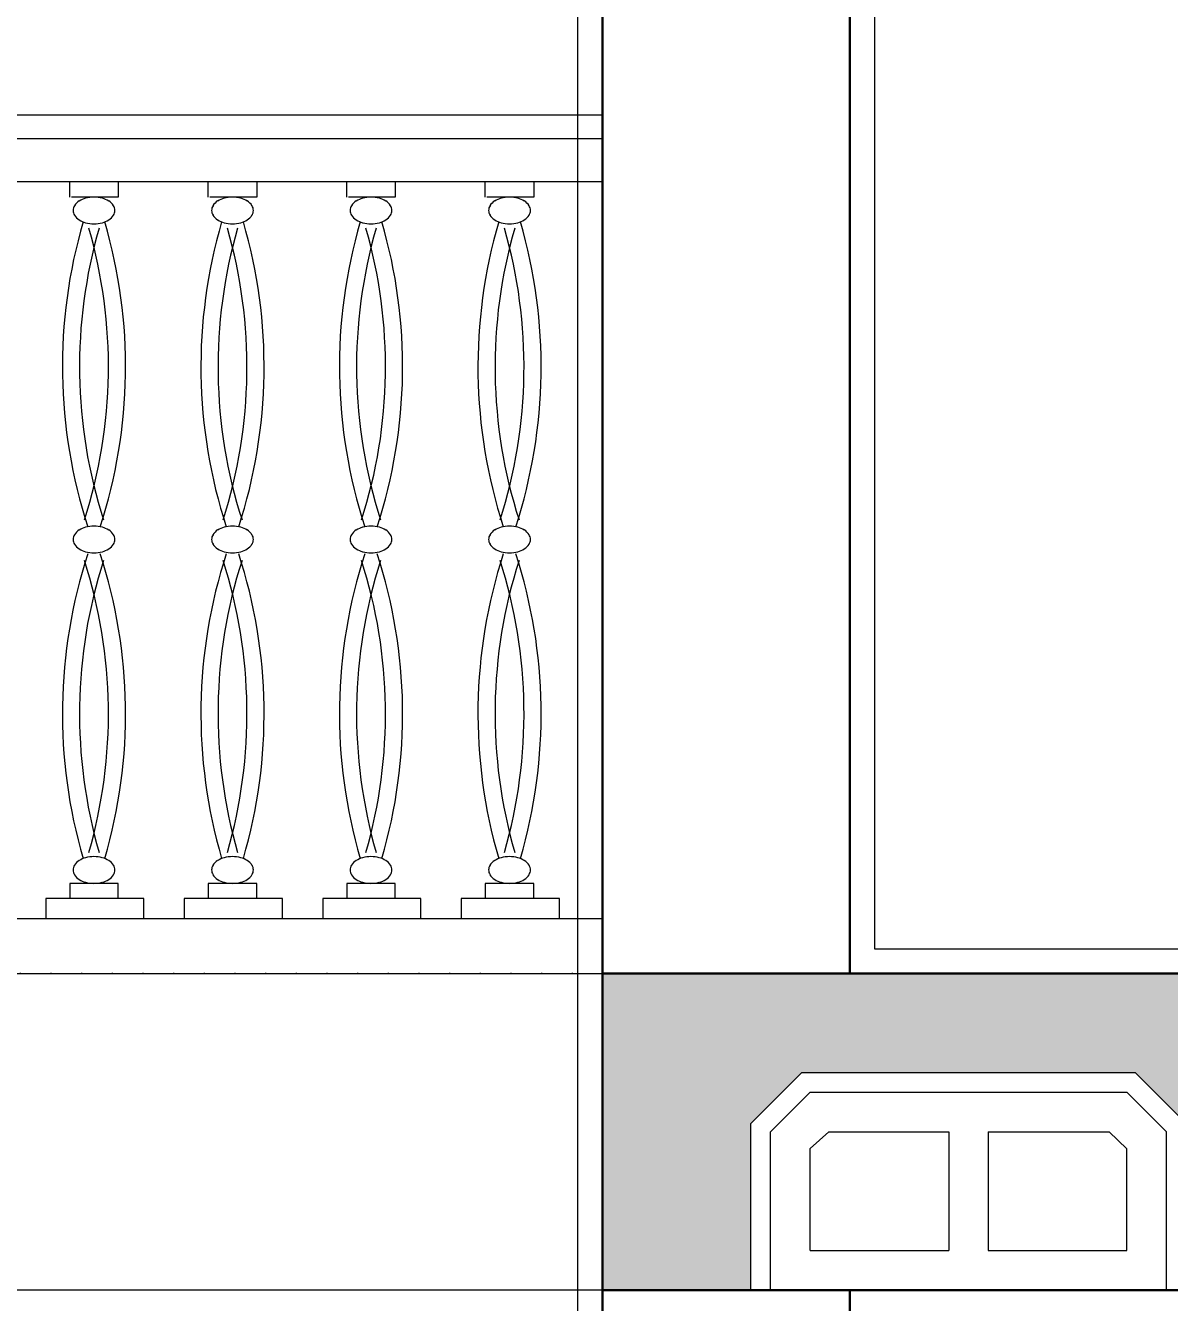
# Model space of a CAD drawing. Extents: x 775040 to 808375, y 4159409 to 4163651.
# Drawn here: x 791598.3 to 791713.9, y 4162345.3 to 4162474.4 of the extents above; entities that cross this region are included whole.
import ezdxf

# ---------------------------------------------------------------- set-up
doc = ezdxf.new("R2010")
doc.units = 0
doc.header["$MEASUREMENT"] = 0
doc.header["$PDMODE"] = 3
doc.linetypes.add('ACAD_ISO07W100', pattern=[3, 0, -3])
doc.linetypes.add('DUZ', pattern=[500, 500])
doc.layers.get('0').update_dxf_attribs({"linetype": 'DUZ'})
for name, color, linetype, lineweight in [('kapı', 3, 'Continuous', 9), ('Z_ duvar', 7, 'Continuous', 30), ('Z_asmolen', 53, 'Continuous', 9), ('Z_g2', 2, 'Continuous', 9), ('Z_g4', 4, 'Continuous', 15), ('Z_izdot', 42, 'ACAD_ISO07W100', 9), ('Z_iç ölçü dikey', 111, 'Continuous', 25), ('Z_kesit döşeme', 5, 'Continuous', 30), ('Z_kolon tarama', 171, 'Continuous', 5), ('Z_sıva', 241, 'Continuous', 5)]:
    doc.layers.add(name, color=color, linetype=linetype, lineweight=lineweight)
doc.styles.add('OLCUIC', font='ROMANS.SHX', dxfattribs={"width": 0.5})
doc.dimstyles.new('ölçü 50', dxfattribs={"dimtxt": 12.5, "dimasz": 7, "dimexe": 5.3, "dimexo": 5, "dimgap": 2.5, "dimtad": 1, "dimdec": 0, "dimzin": 9, "dimdsep": 46, "dimtxsty": 'OLCUIC', "dimblk1": 'ARCHTICK', "dimblk2": 'ARCHTICK', "dimsah": 1, "dimcen": 0, "dimdle": 5.5, "dimadec": 0, "dimazin": 0, "dimtfac": 1, "dimtdec": 0, "dimtix": 1, "dimtofl": 0, "dimtmove": 1, "dimatfit": 3, "dimldrblk": 'ARCHTICK', "dimfxl": 0, "dimtolj": 1, "dimtzin": 0, "dimarcsym": 0})

# ---------------------------------------------------------------- blocks, each defined once
blk = doc.blocks.new('asbnm')
at = {"layer": 'Z_asmolen'}
for p, q in [((44128.83, -2548.34), (44123.66, -2553.51)), ((44162.49, -2548.34), (44128.83, -2548.34)), ((44162.49, -2548.34), (44167.66, -2553.51)), ((44187.83, -2548.34), (44182.66, -2553.51)), ((44221.49, -2548.34), (44187.83, -2548.34)), ((44221.49, -2548.34), (44226.66, -2553.51)), ((44129.66, -2550.34), (44125.66, -2554.34)), ((44161.66, -2550.34), (44129.66, -2550.34)), ((44161.66, -2550.34), (44165.66, -2554.34)), ((44188.66, -2550.34), (44184.66, -2554.34)), ((44220.66, -2550.34), (44188.66, -2550.34)), ((44220.66, -2550.34), (44224.66, -2554.34)), ((44123.66, -2570.34), (44123.66, -2553.51)), ((44125.66, -2570.34), (44125.66, -2554.34)), ((44131.43, -2554.34), (44129.66, -2556.07)), ((44143.66, -2554.34), (44131.43, -2554.34)), ((44143.66, -2554.34), (44143.66, -2566.34)), ((44159.76, -2554.34), (44147.66, -2554.34)), ((44147.66, -2554.34), (44147.66, -2566.34)), ((44159.76, -2554.34), (44161.66, -2556.01)), ((44165.66, -2570.34), (44165.66, -2554.34)), ((44167.66, -2570.34), (44167.66, -2553.51)), ((44182.66, -2570.34), (44182.66, -2553.51)), ((44184.66, -2570.34), (44184.66, -2554.34)), ((44190.43, -2554.34), (44188.66, -2556.07)), ((44202.66, -2554.34), (44190.43, -2554.34)), ((44202.66, -2554.34), (44202.66, -2566.34)), ((44218.76, -2554.34), (44206.66, -2554.34)), ((44206.66, -2554.34), (44206.66, -2566.34)), ((44218.76, -2554.34), (44220.66, -2556.01)), ((44224.66, -2570.34), (44224.66, -2554.34)), ((44226.66, -2570.34), (44226.66, -2553.51)), ((44129.66, -2566.34), (44129.66, -2556.07)), ((44161.66, -2566.34), (44161.66, -2556.01)), ((44188.66, -2566.34), (44188.66, -2556.07)), ((44220.66, -2566.34), (44220.66, -2556.01)), ((44143.66, -2566.34), (44129.66, -2566.34)), ((44161.66, -2566.34), (44147.66, -2566.34)), ((44202.66, -2566.34), (44188.66, -2566.34)), ((44220.66, -2566.34), (44206.66, -2566.34)), ((44167.66, -2570.34), (44123.66, -2570.34)), ((44226.66, -2570.34), (44182.66, -2570.34))]:
    blk.add_line(p, q, dxfattribs=at)
blk = doc.blocks.new('_ARCHTICK')
at = {"color": 0, "linetype": 'ByBlock', "const_width": 0.15}
blk.add_lwpolyline([(-0.5, -0.5), (0.5, 0.5)], dxfattribs=at)
blk = doc.blocks.new('*D1163')
at = {"layer": 'Defpoints', "color": 0, "linetype": 'Continuous', "transparency": 16777216}
for p in [(791684.14, 4162693.58), (791735.34, 4162693.58), (791681.64, 4162378.58)]:
    blk.add_point(p, dxfattribs=at)
at = {"layer": 'Z_iç ölçü dikey', "color": 0, "linetype": 'Continuous', "lineweight": -2, "transparency": 16777216}
for p, q in [((791735.34, 4162373.08), (791735.34, 4162699.08)), ((791727.34, 4162693.58), (791740.64, 4162693.58)), ((791727.34, 4162378.58), (791740.64, 4162378.58))]:
    blk.add_line(p, q, dxfattribs=at)
at = {"layer": 'Z_iç ölçü dikey', "color": 0, "linetype": 'Continuous', "lineweight": -2, "transparency": 16777216, "xscale": 7, "yscale": 7, "zscale": 7}
for p, rotation in [((791735.34, 4162693.58), 90), ((791735.34, 4162378.58), 270)]:
    blk.add_blockref('_ARCHTICK', p, dxfattribs=dict(at, rotation=rotation))
at = {"layer": 'Z_iç ölçü dikey', "color": 0, "linetype": 'Continuous', "transparency": 16777216, "insert": (791726.59, 4162536.08), "char_height": 12.5, "attachment_point": 5, "rotation": 90, "style": 'OLCUIC'}
blk.add_mtext('\\A1;315', dxfattribs=at)

msp = doc.modelspace()

# ---------------------------------------------------------------- hatches: boundary and pattern name
at = {"layer": 'Z_kolon tarama'}
h = msp.add_hatch(dxfattribs=at)
h.set_pattern_fill('ANSI33', color=256, scale=15, style=0)
h.set_pattern_definition([(45, (-7652.6387, -8497.4834), (-2.6516504294, 2.6516504294), []), (45, (-7649.987, -8497.4834), (-2.6516504294, 2.6516504294), [1.875, -0.9375])])
h.paths.add_polyline_path([(792776.81, 4162368.58), (792810.46, 4162368.58), (792815.64, 4162363.41), (792815.64, 4162346.58), (792830.64, 4162346.58), (792830.64, 4162363.41), (792835.81, 4162368.58), (792869.46, 4162368.58), (792874.64, 4162363.41), (792874.64, 4162346.58), (792889.64, 4162346.58), (792889.64, 4162363.41), (792894.81, 4162368.58), (792928.46, 4162368.58), (792933.64, 4162363.41), (792933.64, 4162346.58), (792948.64, 4162346.58), (792948.64, 4162363.41), (792953.81, 4162368.58), (792987.46, 4162368.58), (792992.64, 4162363.41), (792992.64, 4162346.58), (793007.64, 4162346.58), (793007.64, 4162363.41), (793012.81, 4162368.58), (793046.46, 4162368.58), (793051.64, 4162363.41), (793051.64, 4162346.58), (793066.64, 4162346.58), (793066.64, 4162363.41), (793071.81, 4162368.58), (793105.46, 4162368.58), (793110.64, 4162363.41), (793110.64, 4162346.58), (793125.64, 4162346.58), (793125.64, 4162363.41), (793130.81, 4162368.58), (793164.46, 4162368.58), (793169.64, 4162363.41), (793169.64, 4162346.58), (793184.64, 4162346.58), (793184.64, 4162363.41), (793189.81, 4162368.58), (793223.46, 4162368.58), (793228.64, 4162363.41), (793228.64, 4162346.58), (793243.64, 4162346.58), (793243.64, 4162363.41), (793248.81, 4162368.58), (793282.46, 4162368.58), (793287.64, 4162363.41), (793287.64, 4162346.58), (793302.64, 4162346.58), (793302.64, 4162363.41), (793307.81, 4162368.58), (793341.46, 4162368.58), (793346.64, 4162363.41), (793346.64, 4162346.58), (793361.64, 4162346.58), (793361.64, 4162363.41), (793366.81, 4162368.58), (793400.46, 4162368.58), (793405.64, 4162363.41), (793405.64, 4162346.58), (793420.64, 4162346.58), (793420.64, 4162363.41), (793425.81, 4162368.58), (793459.46, 4162368.58), (793464.64, 4162363.41), (793464.64, 4162346.58), (793479.64, 4162346.58), (793479.64, 4162363.41), (793484.81, 4162368.58), (793518.46, 4162368.58), (793523.64, 4162363.41), (793523.64, 4162346.58), (793538.64, 4162346.58), (793538.64, 4162363.41), (793543.81, 4162368.58), (793577.46, 4162368.58), (793582.64, 4162363.41), (793582.64, 4162346.58), (793597.64, 4162346.58), (793597.64, 4162363.41), (793602.81, 4162368.58), (793636.46, 4162368.58), (793641.64, 4162363.41), (793641.64, 4162346.58), (793656.64, 4162346.58), (793656.64, 4162378.58), (792756.64, 4162378.58), (792756.64, 4162346.58), (792771.64, 4162346.58), (792771.64, 4162363.41)])
h.paths.add_polyline_path([(792435.92, 4162378.58), (791656.64, 4162378.58), (791656.64, 4162346.58), (791671.64, 4162346.58), (791671.64, 4162363.41), (791676.81, 4162368.58), (791710.46, 4162368.58), (791715.64, 4162363.41), (791715.64, 4162346.58), (791730.64, 4162346.58), (791730.64, 4162363.41), (791735.81, 4162368.58), (791769.46, 4162368.58), (791774.64, 4162363.41), (791774.64, 4162346.58), (791789.64, 4162346.58), (791789.64, 4162363.41), (791794.81, 4162368.58), (791828.46, 4162368.58), (791833.64, 4162363.41), (791833.64, 4162346.58), (791848.64, 4162346.58), (791848.64, 4162363.41), (791853.81, 4162368.58), (791887.46, 4162368.58), (791892.64, 4162363.41), (791892.64, 4162346.58), (791907.64, 4162346.58), (791907.64, 4162363.41), (791912.81, 4162368.58), (791946.46, 4162368.58), (791951.64, 4162363.41), (791951.64, 4162346.58), (791966.64, 4162346.58), (791966.64, 4162363.41), (791971.81, 4162368.58), (792005.46, 4162368.58), (792010.64, 4162363.41), (792010.64, 4162346.58), (792025.64, 4162346.58), (792025.64, 4162363.41), (792030.81, 4162368.58), (792064.46, 4162368.58), (792069.64, 4162363.41), (792069.64, 4162346.58), (792084.64, 4162346.58), (792084.64, 4162363.41), (792089.81, 4162368.58), (792123.46, 4162368.58), (792128.64, 4162363.41), (792128.64, 4162346.58), (792143.64, 4162346.58), (792143.64, 4162363.41), (792148.81, 4162368.58), (792182.46, 4162368.58), (792187.64, 4162363.41), (792187.64, 4162346.58), (792202.64, 4162346.58), (792202.64, 4162363.41), (792207.81, 4162368.58), (792241.46, 4162368.58), (792246.64, 4162363.41), (792246.64, 4162346.58), (792261.64, 4162346.58), (792261.64, 4162363.41), (792266.81, 4162368.58), (792300.46, 4162368.58), (792305.64, 4162363.41), (792305.64, 4162346.58), (792320.64, 4162346.58), (792320.64, 4162363.41), (792325.81, 4162368.58), (792359.46, 4162368.58), (792364.64, 4162363.41), (792364.64, 4162346.58), (792379.64, 4162346.58), (792379.64, 4162363.41), (792384.81, 4162368.58), (792418.46, 4162368.58), (792423.64, 4162363.41), (792423.64, 4162346.58), (792435.92, 4162346.58)])
h.paths.add_polyline_path([(792488.36, 4162307.99), (792425.92, 4162307.99), (792425.92, 4162292.99), (792435.92, 4162292.99), (792483.16, 4162276.27), (792523.78, 4162259.88), (792539.92, 4162244.24), (792559.51, 4162225.56), (792588.16, 4162207.14), (792614.61, 4162190.14), (792633.28, 4162173.43), (792653.73, 4162154.04), (792701.18, 4162134.17), (792781.64, 4162134.17), (792781.64, 4162149.17), (792704.19, 4162149.17), (792704.19, 4162166.82), (792662.06, 4162166.82), (792662.06, 4162184.46), (792643.45, 4162184.46), (792643.45, 4162202.11), (792623.73, 4162202.11), (792623.73, 4162219.76), (792596.28, 4162219.76), (792596.28, 4162237.4), (792568.82, 4162237.4), (792568.82, 4162255.05), (792550.32, 4162255.05), (792550.32, 4162272.7), (792532.11, 4162272.7), (792532.11, 4162290.34), (792488.36, 4162290.34)])
h.paths.add_polyline_path([(792460.92, 4162038.58), (792736.64, 4162038.58), (792736.64, 4161978.58), (792796.64, 4161978.58), (792796.64, 4162038.58), (793596.64, 4162038.58), (793596.64, 4161978.58), (793656.64, 4161978.58), (793656.64, 4162053.58), (791656.64, 4162053.58), (791656.64, 4161978.58), (791716.64, 4161978.58), (791716.64, 4162038.58), (792400.92, 4162038.58), (792400.92, 4161978.58), (792460.92, 4161978.58)])

# ---------------------------------------------------------------- linework, layer by layer
at = {"layer": 'Z_ duvar', "linetype": 'Continuous'}
for p, q in [((791656.64, 4162378.58), (791656.64, 4162693.58)), ((791681.64, 4162378.58), (791681.64, 4162693.58)), ((791656.64, 4162053.58), (791656.64, 4162346.58)), ((791681.64, 4162053.58), (791681.64, 4162346.58))]:
    msp.add_line(p, q, dxfattribs=at)
at = {"layer": 'Z_g2'}
for p, q in [((791602.79, 4162457.07, 0), (791602.79, 4162458.6, 0)), ((791607.7, 4162458.6, 0), (791602.79, 4162458.6, 0)), ((791607.7, 4162458.6, 0), (791607.7, 4162457.07, 0)), ((791616.79, 4162457.07, 0), (791616.79, 4162458.6, 0)), ((791621.7, 4162458.6, 0), (791616.79, 4162458.6, 0)), ((791621.7, 4162458.6, 0), (791621.7, 4162457.07, 0)), ((791630.79, 4162457.07, 0), (791630.79, 4162458.6, 0)), ((791635.7, 4162458.6, 0), (791630.79, 4162458.6, 0)), ((791635.7, 4162458.6, 0), (791635.7, 4162457.07, 0)), ((791644.79, 4162457.07, 0), (791644.79, 4162458.6, 0)), ((791649.7, 4162458.6, 0), (791644.79, 4162458.6, 0)), ((791649.7, 4162458.6, 0), (791649.7, 4162457.07, 0)), ((791607.7, 4162457.07, 0), (791602.96, 4162457.07, 0)), ((791621.7, 4162457.07, 0), (791616.96, 4162457.07, 0)), ((791635.7, 4162457.07, 0), (791630.96, 4162457.07, 0)), ((791649.7, 4162457.07, 0), (791644.96, 4162457.07, 0)), ((791602.79, 4162387.7, 0), (791602.79, 4162386.17, 0)), ((791607.7, 4162387.7, 0), (791602.79, 4162387.7, 0)), ((791607.7, 4162386.17, 0), (791607.7, 4162387.7, 0)), ((791616.79, 4162387.7, 0), (791616.79, 4162386.17, 0)), ((791621.7, 4162387.7, 0), (791616.79, 4162387.7, 0)), ((791621.7, 4162386.17, 0), (791621.7, 4162387.7, 0)), ((791630.79, 4162387.7, 0), (791630.79, 4162386.17, 0)), ((791635.7, 4162387.7, 0), (791630.79, 4162387.7, 0)), ((791635.7, 4162386.17, 0), (791635.7, 4162387.7, 0)), ((791644.79, 4162387.7, 0), (791644.79, 4162386.17, 0)), ((791649.7, 4162387.7, 0), (791644.79, 4162387.7, 0)), ((791649.7, 4162386.17, 0), (791649.7, 4162387.7, 0)), ((791600.37, 4162386.17, 0), (791600.37, 4162384.12, 0)), ((791610.29, 4162386.17, 0), (791600.37, 4162386.17, 0)), ((791610.29, 4162384.12, 0), (791610.29, 4162386.17, 0)), ((791614.37, 4162386.17, 0), (791614.37, 4162384.12, 0)), ((791624.29, 4162386.17, 0), (791614.37, 4162386.17, 0)), ((791624.29, 4162384.12, 0), (791624.29, 4162386.17, 0)), ((791628.37, 4162386.17, 0), (791628.37, 4162384.12, 0)), ((791638.29, 4162386.17, 0), (791628.37, 4162386.17, 0)), ((791638.29, 4162384.12, 0), (791638.29, 4162386.17, 0)), ((791642.37, 4162386.17, 0), (791642.37, 4162384.12, 0)), ((791652.29, 4162386.17, 0), (791642.37, 4162386.17, 0)), ((791652.29, 4162384.12, 0), (791652.29, 4162386.17, 0)), ((791610.29, 4162384.12, 0), (791600.37, 4162384.12, 0)), ((791624.29, 4162384.12, 0), (791614.37, 4162384.12, 0)), ((791638.29, 4162384.12, 0), (791628.37, 4162384.12, 0)), ((791652.29, 4162384.12, 0), (791642.37, 4162384.12, 0))]:
    msp.add_line(p, q, dxfattribs=at)
for centre, radius, start, end in [((791604.6, 4162455.34, 0), 1.59, 122.6158, 147.0853), ((791604.99, 4162454.74, 0), 2.3, 104.8455, 122.6158), ((791605.24, 4162453.78, 0), 3.29, 90, 104.8455), ((791605.24, 4162453.78, 0), 3.29, 75.1545, 90), ((791605.5, 4162454.74, 0), 2.3, 57.3842, 75.1545), ((791605.88, 4162455.34, 0), 1.59, 32.9147, 57.3842), ((791618.6, 4162455.34, 0), 1.59, 122.6158, 147.0853), ((791618.99, 4162454.74, 0), 2.3, 104.8455, 122.6158), ((791619.24, 4162453.78, 0), 3.29, 90, 104.8455), ((791619.24, 4162453.78, 0), 3.29, 75.1545, 90), ((791619.5, 4162454.74, 0), 2.3, 57.3842, 75.1545), ((791619.88, 4162455.34, 0), 1.59, 32.9147, 57.3842), ((791632.6, 4162455.34, 0), 1.59, 122.6158, 147.0853), ((791632.99, 4162454.74, 0), 2.3, 104.8455, 122.6158), ((791633.24, 4162453.78, 0), 3.29, 90, 104.8455), ((791633.24, 4162453.78, 0), 3.29, 75.1545, 90), ((791633.5, 4162454.74, 0), 2.3, 57.3842, 75.1545), ((791633.88, 4162455.34, 0), 1.59, 32.9147, 57.3842), ((791646.6, 4162455.34, 0), 1.59, 122.6158, 147.0853), ((791646.99, 4162454.74, 0), 2.3, 104.8455, 122.6158), ((791647.24, 4162453.78, 0), 3.29, 90, 104.8455), ((791647.24, 4162453.78, 0), 3.29, 75.1545, 90), ((791647.5, 4162454.74, 0), 2.3, 57.3842, 75.1545), ((791647.88, 4162455.34, 0), 1.59, 32.9147, 57.3842), ((791604.02, 4162455.72, 0), 0.888, 147.0853, 180), ((791604.02, 4162455.72, 0), 0.888, 180, 212.9147), ((791604.6, 4162456.1, 0), 1.59, 212.9147, 237.3842), ((791605.88, 4162456.1, 0), 1.59, 302.6158, 327.0853), ((791606.47, 4162455.72, 0), 0.888, 0, 32.9147), ((791606.47, 4162455.72, 0), 0.888, 327.0853, 0), ((791618.02, 4162455.72, 0), 0.888, 147.0853, 180), ((791618.02, 4162455.72, 0), 0.888, 180, 212.9147), ((791618.6, 4162456.1, 0), 1.59, 212.9147, 237.3842), ((791619.88, 4162456.1, 0), 1.59, 302.6158, 327.0853), ((791620.47, 4162455.72, 0), 0.888, 0, 32.9147), ((791620.47, 4162455.72, 0), 0.888, 327.0853, 0), ((791632.02, 4162455.72, 0), 0.888, 147.0853, 180), ((791632.02, 4162455.72, 0), 0.888, 180, 212.9147), ((791632.6, 4162456.1, 0), 1.59, 212.9147, 237.3842), ((791633.88, 4162456.1, 0), 1.59, 302.6158, 327.0853), ((791634.47, 4162455.72, 0), 0.888, 0, 32.9147), ((791634.47, 4162455.72, 0), 0.888, 327.0853, 0), ((791646.02, 4162455.72, 0), 0.888, 147.0853, 180), ((791646.02, 4162455.72, 0), 0.888, 180, 212.9147), ((791646.6, 4162456.1, 0), 1.59, 212.9147, 237.3842), ((791647.88, 4162456.1, 0), 1.59, 302.6158, 327.0853), ((791648.47, 4162455.72, 0), 0.888, 0, 32.9147), ((791648.47, 4162455.72, 0), 0.888, 327.0853, 0), ((791654.22, 4162439.91, 0), 52.17, 163.691, 198.0441), ((791604.99, 4162456.71, 0), 2.3, 237.3842, 255.1545), ((791654.37, 4162439.91, 0), 50.59, 163.8991, 197.8136), ((791556.12, 4162439.91, 0), 50.59, 342.1864, 16.1009), ((791605.24, 4162457.66, 0), 3.29, 255.1545, 270), ((791605.24, 4162457.66, 0), 3.29, 270, 284.8455), ((791556.27, 4162439.91, 0), 52.17, 341.9559, 16.309), ((791605.5, 4162456.71, 0), 2.3, 284.8455, 302.6158), ((791668.22, 4162439.91, 0), 52.17, 163.691, 198.0441), ((791618.99, 4162456.71, 0), 2.3, 237.3842, 255.1545), ((791668.37, 4162439.91, 0), 50.59, 163.8991, 197.8136), ((791570.12, 4162439.91, 0), 50.59, 342.1864, 16.1009), ((791619.24, 4162457.66, 0), 3.29, 255.1545, 270), ((791619.24, 4162457.66, 0), 3.29, 270, 284.8455), ((791570.27, 4162439.91, 0), 52.17, 341.9559, 16.309), ((791619.5, 4162456.71, 0), 2.3, 284.8455, 302.6158), ((791682.22, 4162439.91, 0), 52.17, 163.691, 198.0441), ((791632.99, 4162456.71, 0), 2.3, 237.3842, 255.1545), ((791682.37, 4162439.91, 0), 50.59, 163.8991, 197.8136), ((791584.12, 4162439.91, 0), 50.59, 342.1864, 16.1009), ((791633.24, 4162457.66, 0), 3.29, 255.1545, 270), ((791633.24, 4162457.66, 0), 3.29, 270, 284.8455), ((791584.27, 4162439.91, 0), 52.17, 341.9559, 16.309), ((791633.5, 4162456.71, 0), 2.3, 284.8455, 302.6158), ((791696.22, 4162439.91, 0), 52.17, 163.691, 198.0441), ((791646.99, 4162456.71, 0), 2.3, 237.3842, 255.1545), ((791696.37, 4162439.91, 0), 50.59, 163.8991, 197.8136), ((791598.12, 4162439.91, 0), 50.59, 342.1864, 16.1009), ((791647.24, 4162457.66, 0), 3.29, 255.1545, 270), ((791647.24, 4162457.66, 0), 3.29, 270, 284.8455), ((791598.27, 4162439.91, 0), 52.17, 341.9559, 16.309), ((791647.5, 4162456.71, 0), 2.3, 284.8455, 302.6158), ((791604.02, 4162422.46, 0), 0.888, 147.0853, 180), ((791604.6, 4162422.08, 0), 1.59, 122.6158, 147.0853), ((791604.99, 4162421.48, 0), 2.3, 104.8455, 122.6158), ((791605.24, 4162420.52, 0), 3.29, 90, 104.8455), ((791605.24, 4162420.52, 0), 3.29, 75.1545, 90), ((791605.5, 4162421.48, 0), 2.3, 57.3842, 75.1545), ((791605.88, 4162422.08, 0), 1.59, 32.9147, 57.3842), ((791606.47, 4162422.46, 0), 0.888, 0, 32.9147), ((791618.02, 4162422.46, 0), 0.888, 147.0853, 180), ((791618.6, 4162422.08, 0), 1.59, 122.6158, 147.0853), ((791618.99, 4162421.48, 0), 2.3, 104.8455, 122.6158), ((791619.24, 4162420.52, 0), 3.29, 90, 104.8455), ((791619.24, 4162420.52, 0), 3.29, 75.1545, 90), ((791619.5, 4162421.48, 0), 2.3, 57.3842, 75.1545), ((791619.88, 4162422.08, 0), 1.59, 32.9147, 57.3842), ((791620.47, 4162422.46, 0), 0.888, 0, 32.9147), ((791632.02, 4162422.46, 0), 0.888, 147.0853, 180), ((791632.6, 4162422.08, 0), 1.59, 122.6158, 147.0853), ((791632.99, 4162421.48, 0), 2.3, 104.8455, 122.6158), ((791633.24, 4162420.52, 0), 3.29, 90, 104.8455), ((791633.24, 4162420.52, 0), 3.29, 75.1545, 90), ((791633.5, 4162421.48, 0), 2.3, 57.3842, 75.1545), ((791633.88, 4162422.08, 0), 1.59, 32.9147, 57.3842), ((791634.47, 4162422.46, 0), 0.888, 0, 32.9147), ((791646.02, 4162422.46, 0), 0.888, 147.0853, 180), ((791646.6, 4162422.08, 0), 1.59, 122.6158, 147.0853), ((791646.99, 4162421.48, 0), 2.3, 104.8455, 122.6158), ((791647.24, 4162420.52, 0), 3.29, 90, 104.8455), ((791647.24, 4162420.52, 0), 3.29, 75.1545, 90), ((791647.5, 4162421.48, 0), 2.3, 57.3842, 75.1545), ((791647.88, 4162422.08, 0), 1.59, 32.9147, 57.3842), ((791648.47, 4162422.46, 0), 0.888, 0, 32.9147), ((791604.02, 4162422.46, 0), 0.888, 180, 212.9147), ((791604.6, 4162422.84, 0), 1.59, 212.9147, 237.3842), ((791604.99, 4162423.44, 0), 2.3, 237.3842, 255.1545), ((791605.5, 4162423.44, 0), 2.3, 284.8455, 302.6158), ((791605.88, 4162422.84, 0), 1.59, 302.6158, 327.0853), ((791606.47, 4162422.46, 0), 0.888, 327.0853, 0), ((791618.02, 4162422.46, 0), 0.888, 180, 212.9147), ((791618.6, 4162422.84, 0), 1.59, 212.9147, 237.3842), ((791618.99, 4162423.44, 0), 2.3, 237.3842, 255.1545), ((791619.5, 4162423.44, 0), 2.3, 284.8455, 302.6158), ((791619.88, 4162422.84, 0), 1.59, 302.6158, 327.0853), ((791620.47, 4162422.46, 0), 0.888, 327.0853, 0), ((791632.02, 4162422.46, 0), 0.888, 180, 212.9147), ((791632.6, 4162422.84, 0), 1.59, 212.9147, 237.3842), ((791632.99, 4162423.44, 0), 2.3, 237.3842, 255.1545), ((791633.5, 4162423.44, 0), 2.3, 284.8455, 302.6158), ((791633.88, 4162422.84, 0), 1.59, 302.6158, 327.0853), ((791634.47, 4162422.46, 0), 0.888, 327.0853, 0), ((791646.02, 4162422.46, 0), 0.888, 180, 212.9147), ((791646.6, 4162422.84, 0), 1.59, 212.9147, 237.3842), ((791646.99, 4162423.44, 0), 2.3, 237.3842, 255.1545), ((791647.5, 4162423.44, 0), 2.3, 284.8455, 302.6158), ((791647.88, 4162422.84, 0), 1.59, 302.6158, 327.0853), ((791648.47, 4162422.46, 0), 0.888, 327.0853, 0), ((791654.22, 4162404.86, 0), 52.17, 161.9559, 196.309), ((791654.37, 4162404.86, 0), 50.59, 162.1864, 196.1009), ((791556.12, 4162404.86, 0), 50.59, 343.8991, 17.8136), ((791605.24, 4162424.4, 0), 3.29, 255.1545, 270), ((791605.24, 4162424.4, 0), 3.29, 270, 284.8455), ((791556.27, 4162404.86, 0), 52.17, 343.691, 18.0441), ((791668.22, 4162404.86, 0), 52.17, 161.9559, 196.309), ((791668.37, 4162404.86, 0), 50.59, 162.1864, 196.1009), ((791570.12, 4162404.86, 0), 50.59, 343.8991, 17.8136), ((791619.24, 4162424.4, 0), 3.29, 255.1545, 270), ((791619.24, 4162424.4, 0), 3.29, 270, 284.8455), ((791570.27, 4162404.86, 0), 52.17, 343.691, 18.0441), ((791682.22, 4162404.86, 0), 52.17, 161.9559, 196.309), ((791682.37, 4162404.86, 0), 50.59, 162.1864, 196.1009), ((791584.12, 4162404.86, 0), 50.59, 343.8991, 17.8136), ((791633.24, 4162424.4, 0), 3.29, 255.1545, 270), ((791633.24, 4162424.4, 0), 3.29, 270, 284.8455), ((791584.27, 4162404.86, 0), 52.17, 343.691, 18.0441), ((791696.22, 4162404.86, 0), 52.17, 161.9559, 196.309), ((791696.37, 4162404.86, 0), 50.59, 162.1864, 196.1009), ((791598.12, 4162404.86, 0), 50.59, 343.8991, 17.8136), ((791647.24, 4162424.4, 0), 3.29, 255.1545, 270), ((791647.24, 4162424.4, 0), 3.29, 270, 284.8455), ((791598.27, 4162404.86, 0), 52.17, 343.691, 18.0441), ((791604.02, 4162389.05, 0), 0.888, 147.0853, 180), ((791604.6, 4162388.67, 0), 1.59, 122.6158, 147.0853), ((791604.99, 4162388.06, 0), 2.3, 104.8455, 122.6158), ((791605.24, 4162387.11, 0), 3.29, 90, 104.8455), ((791605.24, 4162387.11, 0), 3.29, 75.1545, 90), ((791605.5, 4162388.06, 0), 2.3, 57.3842, 75.1545), ((791605.88, 4162388.67, 0), 1.59, 32.9147, 57.3842), ((791606.47, 4162389.05, 0), 0.888, 0, 32.9147), ((791618.02, 4162389.05, 0), 0.888, 147.0853, 180), ((791618.6, 4162388.67, 0), 1.59, 122.6158, 147.0853), ((791618.99, 4162388.06, 0), 2.3, 104.8455, 122.6158), ((791619.24, 4162387.11, 0), 3.29, 90, 104.8455), ((791619.24, 4162387.11, 0), 3.29, 75.1545, 90), ((791619.5, 4162388.06, 0), 2.3, 57.3842, 75.1545), ((791619.88, 4162388.67, 0), 1.59, 32.9147, 57.3842), ((791620.47, 4162389.05, 0), 0.888, 0, 32.9147), ((791632.02, 4162389.05, 0), 0.888, 147.0853, 180), ((791632.6, 4162388.67, 0), 1.59, 122.6158, 147.0853), ((791632.99, 4162388.06, 0), 2.3, 104.8455, 122.6158), ((791633.24, 4162387.11, 0), 3.29, 90, 104.8455), ((791633.24, 4162387.11, 0), 3.29, 75.1545, 90), ((791633.5, 4162388.06, 0), 2.3, 57.3842, 75.1545), ((791633.88, 4162388.67, 0), 1.59, 32.9147, 57.3842), ((791634.47, 4162389.05, 0), 0.888, 0, 32.9147), ((791646.02, 4162389.05, 0), 0.888, 147.0853, 180), ((791646.6, 4162388.67, 0), 1.59, 122.6158, 147.0853), ((791646.99, 4162388.06, 0), 2.3, 104.8455, 122.6158), ((791647.24, 4162387.11, 0), 3.29, 90, 104.8455), ((791647.24, 4162387.11, 0), 3.29, 75.1545, 90), ((791647.5, 4162388.06, 0), 2.3, 57.3842, 75.1545), ((791647.88, 4162388.67, 0), 1.59, 32.9147, 57.3842), ((791648.47, 4162389.05, 0), 0.888, 0, 32.9147), ((791604.02, 4162389.05, 0), 0.888, 180, 212.9147), ((791604.6, 4162389.43, 0), 1.59, 212.9147, 237.3842), ((791604.99, 4162390.03, 0), 2.3, 237.3842, 255.1545), ((791605.5, 4162390.03, 0), 2.3, 284.8455, 302.6158), ((791605.88, 4162389.43, 0), 1.59, 302.6158, 327.0853), ((791606.47, 4162389.05, 0), 0.888, 327.0853, 0), ((791618.02, 4162389.05, 0), 0.888, 180, 212.9147), ((791618.6, 4162389.43, 0), 1.59, 212.9147, 237.3842), ((791618.99, 4162390.03, 0), 2.3, 237.3842, 255.1545), ((791619.5, 4162390.03, 0), 2.3, 284.8455, 302.6158), ((791619.88, 4162389.43, 0), 1.59, 302.6158, 327.0853), ((791620.47, 4162389.05, 0), 0.888, 327.0853, 0), ((791632.02, 4162389.05, 0), 0.888, 180, 212.9147), ((791632.6, 4162389.43, 0), 1.59, 212.9147, 237.3842), ((791632.99, 4162390.03, 0), 2.3, 237.3842, 255.1545), ((791633.5, 4162390.03, 0), 2.3, 284.8455, 302.6158), ((791633.88, 4162389.43, 0), 1.59, 302.6158, 327.0853), ((791634.47, 4162389.05, 0), 0.888, 327.0853, 0), ((791646.02, 4162389.05, 0), 0.888, 180, 212.9147), ((791646.6, 4162389.43, 0), 1.59, 212.9147, 237.3842), ((791646.99, 4162390.03, 0), 2.3, 237.3842, 255.1545), ((791647.5, 4162390.03, 0), 2.3, 284.8455, 302.6158), ((791647.88, 4162389.43, 0), 1.59, 302.6158, 327.0853), ((791648.47, 4162389.05, 0), 0.888, 327.0853, 0), ((791605.24, 4162390.99, 0), 3.29, 255.1545, 270), ((791605.24, 4162390.99, 0), 3.29, 270, 284.8455), ((791619.24, 4162390.99, 0), 3.29, 255.1545, 270), ((791619.24, 4162390.99, 0), 3.29, 270, 284.8455), ((791633.24, 4162390.99, 0), 3.29, 255.1545, 270), ((791633.24, 4162390.99, 0), 3.29, 270, 284.8455), ((791647.24, 4162390.99, 0), 3.29, 255.1545, 270), ((791647.24, 4162390.99, 0), 3.29, 270, 284.8455)]:
    msp.add_arc(centre, radius, start, end, dxfattribs=at)
at = {"layer": 'Z_g4'}
for p, q in [((791656.64, 4162465.35, 0), (791502.37, 4162465.35, 0)), ((791502.37, 4162462.98, 0), (791656.64, 4162462.98, 0)), ((791656.64, 4162458.63, 0), (791502.37, 4162458.63, 0)), ((791656.64, 4162384.12, 0), (791502.37, 4162384.12, 0)), ((791506.64, 4162378.58, 0), (791656.64, 4162378.58)), ((791656.64, 4162346.58, 0), (791506.64, 4162346.58, 0))]:
    msp.add_line(p, q, dxfattribs=at)
at = {"layer": 'Z_izdot'}
msp.add_line((792754.14, 4162378.58), (790693.62, 4162378.58), dxfattribs=at)
at = {"layer": 'Z_kesit döşeme', "linetype": 'Continuous'}
msp.add_lwpolyline([(792435.92, 4162378.58), (791656.64, 4162378.58), (791656.64, 4162346.58), (792435.92, 4162346.58)], close=True, dxfattribs=at)
at = {"layer": 'Z_sıva', "linetype": 'Continuous'}
for p, q in [((791654.14, 4162378.58), (791654.14, 4162708.58)), ((791684.14, 4162691.11), (791684.14, 4162381.08)), ((791684.14, 4162381.08), (792219.14, 4162381.08)), ((791654.14, 4162346.58), (791654.14, 4162378.58)), ((791654.14, 4162053.58), (791654.14, 4162346.58))]:
    msp.add_line(p, q, dxfattribs=at)

# ---------------------------------------------------------------- block references
at = {"layer": 'kapı', "xscale": -1}
msp.add_blockref('asbnm', (835898.29, 4164916.92), dxfattribs=at)

# ---------------------------------------------------------------- dimensions: what is measured, and where the dimension line sits
at = {"layer": 'Z_iç ölçü dikey', "linetype": 'Continuous'}
dim = msp.add_linear_dim(base=(791735.34, 4162693.58), p1=(791681.64, 4162378.58), p2=(791684.14, 4162693.58), angle=90, dimstyle='ölçü 50', override={"dimfxl": 8}, dxfattribs=at)
dim.commit()
dim.dimension.update_dxf_attribs({"geometry": '*D1163', "text_midpoint": (791726.59, 4162536.08)})

doc.saveas('drawing.dxf')
